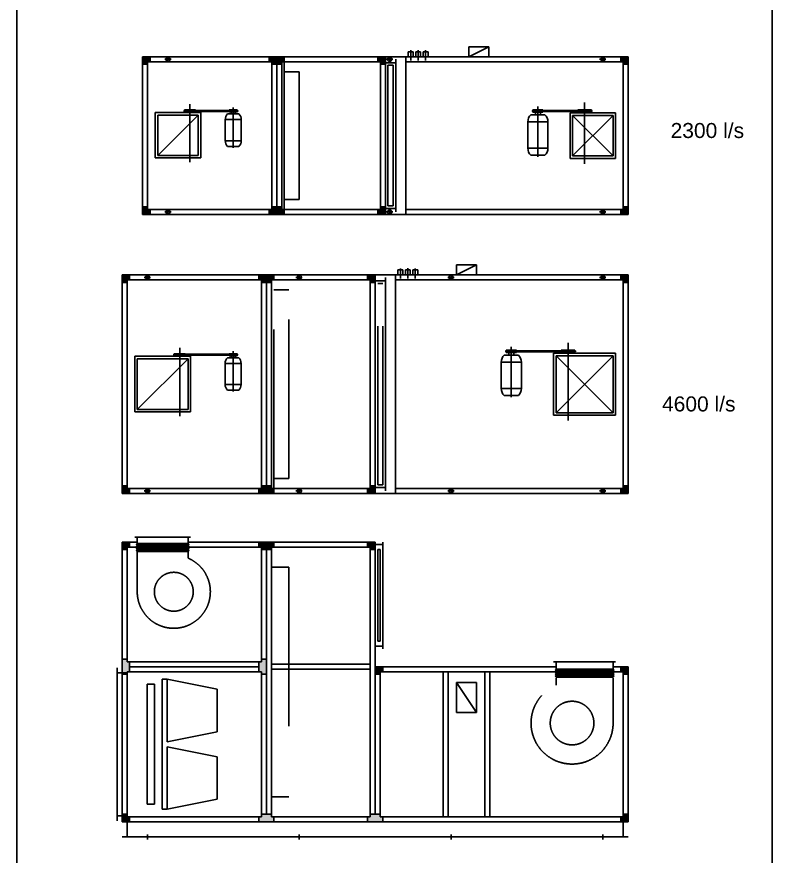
# Model space of a CAD drawing. Extents: x 462150 to 608263, y 35809 to 85242.
# Drawn here: x 524829 to 532372, y 44128 to 52514 of the extents above; entities that cross this region are included whole.
import ezdxf

# ---------------------------------------------------------------- set-up
doc = ezdxf.new("R2010")
doc.units = 0
doc.header["$LTSCALE"] = 500
doc.header["$MEASUREMENT"] = 0
for name, pattern in [('CENTER2', [1.125, 0.75, -0.125, 0.125, -0.125]), ('DASHED2', [0.375, 0.25, -0.125]), ('HIDDEN2', [4.7625, 3.175, -1.5875])]:
    doc.linetypes.add(name, pattern=pattern)
for name, color, linetype in [('AC-AHU', 3, 'Continuous'), ('AC-CENTER', 9, 'CENTER2'), ('AC-CHWR', 30, 'DASHED2'), ('AC-CHWS', 93, 'DASHED2'), ('AC-DRAIN', 185, 'Continuous'), ('AC-TEXT', 7, 'Continuous')]:
    doc.layers.add(name, color=color, linetype=linetype)
doc.styles.add('ROMAND', font='sanss___.ttf', dxfattribs={"height": 0.3})

# ---------------------------------------------------------------- blocks, each defined once
blk = doc.blocks.new('OA-G-01_AAH-100')
at = {"layer": 'AC-AHU'}
for points in [[(-5056, 0), (-5056, -75), (-5006, -75), (-5006, -50), (-4981, -50), (-4981, 0)], [(-2528, -75), (-2478, -75), (-2478, -50), (-2453, -50), (-2453, 0), (-2528, 0)], [(-1517, 0), (-1517, -50), (-1492, -50), (-1492, -75), (-1442, -75), (-1442, 0)], [(-1392, -50), (-1367, -50), (-1367, 0), (-1442, 0), (-1442, -75), (-1392, -75)], [(-50, -50), (-50, -75), (0, -75), (0, 0), (-75, 0), (-75, -50)], [(-4981, -2184), (-4981, -2134), (-5006, -2134), (-5006, -2109), (-5056, -2109), (-5056, -2184)], [(-2453, -2184), (-2453, -2134), (-2478, -2134), (-2478, -2109), (-2528, -2109), (-2528, -2184)], [(-1442, -2184), (-1442, -2109), (-1492, -2109), (-1492, -2134), (-1517, -2134), (-1517, -2184)], [(-1367, -2134), (-1392, -2134), (-1392, -2109), (-1442, -2109), (-1442, -2184), (-1367, -2184)], [(0, -2109), (-50, -2109), (-50, -2134), (-75, -2134), (-75, -2184), (0, -2184)]]:
    blk.add_hatch(color=2, dxfattribs=at).paths.add_polyline_path(points)
for p, q in [((0, 0), (-5056, 0)), ((0, 0), (0, -2184)), ((-5056, 0), (-5056, -2184)), ((0, -2184), (-5056, -2184))]:
    blk.add_line(p, q, dxfattribs=at)
at = {"layer": 'AC-AHU', "color": 2}
for p, q in [((-4802, 0), (-4802, -50)), ((-3286, 0), (-3286, -50)), ((-2730, 0), (-2730, -2184)), ((-2528, 0), (-2528, -2184)), ((-2453, 0), (-2453, -50)), ((-1770, 0), (-1770, -50)), ((-1517, 0), (-1517, -50)), ((-1367, 0), (-1367, -50)), ((-254, 0), (-254, -50)), ((-5056, -75), (-5006, -75)), ((-5006, -50), (-5006, -2134)), ((-2730, -50), (-5006, -50)), ((-4981, 0), (-4981, -50)), ((-4832.3, -25), (-4769, -25)), ((-3316.3, -25), (-3253, -25)), ((-2630, -25), (-2630, -2159)), ((-2528, -60), (-2630, -60)), ((-2478, -75), (-2528, -75)), ((-2478, -50), (-2478, -2134)), ((-1492, -50), (-2478, -50)), ((-1800.3, -25), (-1737, -25)), ((-1492, -50), (-1492, -2134)), ((-1392, -75), (-1492, -75)), ((-1392, -50), (-1392, -2134)), ((-50, -50), (-1392, -50)), ((-284.3, -25), (-221, -25)), ((-75, 0), (-75, -50)), ((-50, -50), (-50, -2134)), ((0, -75), (-50, -75)), ((-4904, -807), (-4904, -1376)), ((-4335, -807), (-4904, -807)), ((-4335, -807), (-4335, -1376)), ((-659, -839), (-659, -1346)), ((-152, -839), (-659, -839)), ((-152, -839), (-152, -1346)), ((-4335, -1376), (-4904, -1376)), ((-152, -1346), (-659, -1346)), ((-5056, -2109), (-5006, -2109)), ((-2730, -2134), (-5006, -2134)), ((-4981, -2184), (-4981, -2134)), ((-4832.3, -2159), (-4769, -2159)), ((-4802, -2184), (-4802, -2134)), ((-3316.3, -2159), (-3253, -2159)), ((-3286, -2184), (-3286, -2134)), ((-2528, -2124), (-2630, -2124)), ((-2478, -2109), (-2528, -2109)), ((-1492, -2134), (-2478, -2134)), ((-2453, -2184), (-2453, -2134)), ((-1800.3, -2159), (-1737, -2159)), ((-1770, -2184), (-1770, -2134)), ((-1517, -2184), (-1517, -2134)), ((-1392, -2109), (-1492, -2109)), ((-50, -2134), (-1392, -2134)), ((-1367, -2184), (-1367, -2134)), ((-284.3, -2159), (-221, -2159)), ((-254, -2184), (-254, -2134)), ((-75, -2184), (-75, -2134)), ((0, -2109), (-50, -2109)), ((-3540.4, -2184), (-3540.4, -2284)), ((-3340.4, -2184), (-3540.4, -2284)), ((-3340.4, -2184), (-3340.4, -2284)), ((-3340.4, -2284), (-3540.4, -2284))]:
    blk.add_line(p, q, dxfattribs=at)
at = {"layer": 'AC-AHU', "color": 9}
for p, q in [((-1442, 0), (-1442, -2184)), ((-4454.6, -729), (-4454.6, -1504.6)), ((-4929, -782), (-4929, -1401)), ((-4310, -782), (-4929, -782)), ((-4904, -807), (-4335, -1376)), ((-4335, -807), (-4904, -1376)), ((-4310, -782), (-4310, -1401)), ((-684, -814), (-684, -1371)), ((-127, -814), (-684, -814)), ((-575.9, -772.5), (-575.9, -1453.9)), ((-127, -814), (-127, -1371)), ((-152, -839), (-659, -1346)), ((-3817, -977.7), (-3958.3, -977.7)), ((-3887.7, -961.2), (-3887.7, -1464.8)), ((-3987.7, -1048.4), (-3987.7, -1312.2)), ((-3987.7, -1048.4), (-3787.7, -1048.4)), ((-3787.7, -1048.4), (-3787.7, -1312.2)), ((-1189.5, -1088.9), (-1189.5, -1300)), ((-1029.5, -1088.9), (-1189.5, -1088.9)), ((-1166, -1032.3), (-1053, -1032.3)), ((-1109.5, -1019.2), (-1109.5, -1422)), ((-1029.5, -1088.9), (-1029.5, -1300)), ((-3987.7, -1312.2), (-3787.7, -1312.2)), ((-1029.5, -1300), (-1189.5, -1300)), ((-4310, -1401), (-4929, -1401)), ((-3832.7, -1415.5), (-4527.4, -1415.5)), ((-4527.4, -1415.5), (-4527.4, -1425.5)), ((-3832.7, -1425.5), (-4527.4, -1425.5)), ((-4522.4, -1408), (-4522.4, -1415.5)), ((-4386.8, -1408), (-4522.4, -1408)), ((-4522.4, -1425.5), (-4522.4, -1433)), ((-4459.6, -1401), (-4459.6, -1406)), ((-4449.6, -1406), (-4459.6, -1406)), ((-4449.6, -1401), (-4449.6, -1406)), ((-4386.8, -1408), (-4386.8, -1415.5)), ((-4386.8, -1425.5), (-4386.8, -1433)), ((-3817, -1383), (-3958.3, -1383)), ((-3937.7, -1408), (-3937.7, -1415.5)), ((-3837.7, -1408), (-3937.7, -1408)), ((-3937.7, -1425.5), (-3937.7, -1433)), ((-3912.7, -1383), (-3912.7, -1408)), ((-3892.7, -1408), (-3892.7, -1413)), ((-3882.7, -1413), (-3892.7, -1413)), ((-3882.7, -1408), (-3882.7, -1413)), ((-3862.7, -1383), (-3862.7, -1408)), ((-3837.7, -1408), (-3837.7, -1415.5)), ((-3837.7, -1425.5), (-3837.7, -1433)), ((-3832.7, -1415.5), (-3832.7, -1425.5)), ((-1166, -1356.6), (-1053, -1356.6)), ((-1153.5, -1382.6), (-1153.5, -1390.6)), ((-1153.5, -1382.6), (-517.7, -1382.6)), ((-1153.5, -1390.6), (-517.7, -1390.6)), ((-1149.5, -1376.6), (-1149.5, -1382.6)), ((-1149.5, -1376.6), (-1069.5, -1376.6)), ((-1149.5, -1390.6), (-1149.5, -1396.6)), ((-1149.5, -1396.6), (-1069.5, -1396.6)), ((-1129.5, -1356.6), (-1129.5, -1376.6)), ((-1113.5, -1376.6), (-1113.5, -1380.6)), ((-1113.5, -1380.6), (-1105.5, -1380.6)), ((-1105.5, -1376.6), (-1105.5, -1380.6)), ((-1089.5, -1356.6), (-1089.5, -1376.6)), ((-1069.5, -1376.6), (-1069.5, -1382.6)), ((-1069.5, -1390.6), (-1069.5, -1396.6)), ((-127, -1371), (-684, -1371)), ((-630.2, -1376.6), (-630.2, -1382.6)), ((-630.2, -1376.6), (-521.7, -1376.6)), ((-630.2, -1390.6), (-630.2, -1396.6)), ((-630.2, -1396.6), (-521.7, -1396.6)), ((-579.9, -1371), (-579.9, -1375)), ((-579.9, -1375), (-571.9, -1375)), ((-571.9, -1371), (-571.9, -1375)), ((-521.7, -1376.6), (-521.7, -1382.6)), ((-521.7, -1390.6), (-521.7, -1396.6)), ((-517.7, -1382.6), (-517.7, -1390.6)), ((-4386.8, -1433), (-4522.4, -1433)), ((-3837.7, -1433), (-3937.7, -1433))]:
    blk.add_line(p, q, dxfattribs=at)
at = {"layer": 'AC-AHU', "color": 9, "linetype": 'HIDDEN2'}
for p, q in [((-1517, -50), (-1517, -2134)), ((-2605, -85), (-2605, -2099)), ((-2553, -85), (-2605, -85)), ((-2553, -85), (-2553, -2099)), ((-1517, -150), (-1667, -150)), ((-1667, -150), (-1667, -2034)), ((-1517, -2034), (-1667, -2034)), ((-2553, -2099), (-2605, -2099))]:
    blk.add_line(p, q, dxfattribs=at)
at = {"layer": 'AC-AHU', "color": 2}
for centre in [(-4802, -25), (-3286, -25), (-1770, -25), (-254, -25), (-4802, -2159), (-3286, -2159), (-1770, -2159), (-254, -2159)]:
    blk.add_circle(centre, 20, dxfattribs=at)
at = {"layer": 'AC-AHU', "color": 9}
for centre, radius, start, end in [((-3887.7, -1048.4), 100, 134.95966, 180), ((-3887.7, -1048.4), 100, 0, 45.04034), ((-1109.5, -1088.9), 80, 134.95966, 180), ((-1109.5, -1088.9), 80, 0, 45.04034), ((-3887.7, -1312.2), 100, 180, 225.04034), ((-3887.7, -1312.2), 100, 314.95966, 0), ((-1109.5, -1300), 80, 180, 225.04034), ((-1109.5, -1300), 80, 314.95966, 0)]:
    blk.add_arc(centre, radius, start, end, dxfattribs=at)
at = {"layer": 'AC-CENTER'}
for p, q in [((-2928, -2146.5), (-2928, -2248.5)), ((-2854, -2146.5), (-2854, -2249.6)), ((-2780, -2146.5), (-2780, -2248.5))]:
    blk.add_line(p, q, dxfattribs=at)
at = {"layer": 'AC-CHWR'}
for p, q in [((-2805, -2184), (-2805, -2234)), ((-2755, -2234), (-2805, -2234)), ((-2755, -2184), (-2755, -2234))]:
    blk.add_line(p, q, dxfattribs=at)
at = {"layer": 'AC-CHWS'}
for p, q in [((-2953, -2184), (-2953, -2234)), ((-2953, -2234), (-2903, -2234)), ((-2903, -2184), (-2903, -2234))]:
    blk.add_line(p, q, dxfattribs=at)
at = {"layer": 'AC-DRAIN'}
for p, q in [((-2878, -2184), (-2878, -2234)), ((-2830, -2234), (-2878, -2234)), ((-2830, -2184), (-2830, -2234))]:
    blk.add_line(p, q, dxfattribs=at)
blk = doc.blocks.new('OA-G-02_AAH-050')
at = {"layer": 'AC-AHU'}
for points in [[(-2351, 0), (-2426, 0), (-2426, -75), (-2376, -75), (-2376, -50), (-2351, -50)], [(-4851, 0), (-4851, -75), (-4801, -75), (-4801, -50), (-4776, -50), (-4776, 0)], [(-1340, 0), (-1415, 0), (-1415, -50), (-1390, -50), (-1390, -75), (-1340, -75)], [(-1265, 0), (-1340, 0), (-1340, -75), (-1290, -75), (-1290, -50), (-1265, -50)], [(0, 0), (-75, 0), (-75, -50), (-50, -50), (-50, -75), (0, -75)], [(-4851, -1500), (-4851, -1575), (-4776, -1575), (-4776, -1525), (-4801, -1525), (-4801, -1500)], [(-2426, -1575), (-2351, -1575), (-2351, -1525), (-2376, -1525), (-2376, -1500), (-2426, -1500)], [(-1415, -1575), (-1340, -1575), (-1340, -1500), (-1390, -1500), (-1390, -1525), (-1415, -1525)], [(-1340, -1575), (-1265, -1575), (-1265, -1525), (-1290, -1525), (-1290, -1500), (-1340, -1500)], [(-75, -1575), (0, -1575), (0, -1500), (-50, -1500), (-50, -1525), (-75, -1525)]]:
    blk.add_hatch(color=2, dxfattribs=at).paths.add_polyline_path(points)
for p, q in [((0, 0), (-4851, 0)), ((0, 0), (0, -1575)), ((-4851, 0), (-4851, -1575)), ((0, -1575), (-4851, -1575))]:
    blk.add_line(p, q, dxfattribs=at)
at = {"layer": 'AC-AHU', "color": 2}
for p, q in [((-4597, 0), (-4597, -50)), ((-2628, 0), (-2628, -1575)), ((-2468.2, 0), (-2468.2, -50)), ((-2426, 0), (-2426, -1575)), ((-2351, 0), (-2351, -50)), ((-1415, 0), (-1415, -50)), ((-1265, 0), (-1265, -50)), ((-254, 0), (-254, -50)), ((-4851, -75), (-4801, -75)), ((-4801, -50), (-4801, -1525)), ((-2628, -50), (-4801, -50)), ((-4776, 0), (-4776, -50)), ((-4627.3, -25), (-4564, -25)), ((-2528, -25), (-2528, -1550)), ((-2426, -60), (-2528, -60)), ((-2498.6, -25), (-2435.2, -25)), ((-2376, -75), (-2426, -75)), ((-2376, -50), (-2376, -1525)), ((-1390, -50), (-2376, -50)), ((-1390, -50), (-1390, -1525)), ((-1290, -75), (-1390, -75)), ((-1290, -50), (-1290, -1525)), ((-50, -50), (-1290, -50)), ((-284.3, -25), (-221, -25)), ((-75, 0), (-75, -50)), ((-50, -50), (-50, -1525)), ((0, -75), (-50, -75)), ((-4699, -585), (-4699, -989)), ((-4295, -585), (-4699, -585)), ((-4295, -585), (-4295, -989)), ((-556, -589), (-556, -993)), ((-152, -589), (-556, -589)), ((-152, -589), (-152, -993)), ((-4295, -989), (-4699, -989)), ((-152, -993), (-556, -993)), ((-4851, -1500), (-4801, -1500)), ((-2376, -1500), (-2426, -1500)), ((-1290, -1500), (-1390, -1500)), ((0, -1500), (-50, -1500)), ((-2628, -1525), (-4801, -1525)), ((-4776, -1575), (-4776, -1525)), ((-4627.3, -1550), (-4564, -1550)), ((-4597, -1575), (-4597, -1525)), ((-3456.9, -1575), (-3456.9, -1675)), ((-3256.9, -1575), (-3456.9, -1675)), ((-3256.9, -1575), (-3256.9, -1675)), ((-2426, -1515), (-2528, -1515)), ((-2498.6, -1550), (-2435.2, -1550)), ((-2468.2, -1575), (-2468.2, -1525)), ((-1390, -1525), (-2376, -1525)), ((-2351, -1575), (-2351, -1525)), ((-1415, -1575), (-1415, -1525)), ((-50, -1525), (-1290, -1525)), ((-1265, -1575), (-1265, -1525)), ((-284.3, -1550), (-221, -1550)), ((-254, -1575), (-254, -1525)), ((-75, -1575), (-75, -1525)), ((-3256.9, -1675), (-3456.9, -1675))]:
    blk.add_line(p, q, dxfattribs=at)
at = {"layer": 'AC-AHU', "color": 9}
for p, q in [((-1340, 0), (-1340, -1575)), ((-4724, -560), (-4724, -1014)), ((-4270, -560), (-4724, -560)), ((-4699, -585), (-4295, -989)), ((-4295, -585), (-4699, -989)), ((-4414.6, -507), (-4414.6, -1117.6)), ((-4270, -560), (-4270, -1014)), ((-3947.7, -574.2), (-3947.7, -1077.8)), ((-581, -564), (-581, -1018)), ((-127, -564), (-581, -564)), ((-472.9, -522.5), (-472.9, -1100.9)), ((-127, -564), (-127, -1018)), ((-4047.7, -661.4), (-4047.7, -925.2)), ((-4047.7, -661.4), (-3847.7, -661.4)), ((-3877, -590.7), (-4018.3, -590.7)), ((-3847.7, -661.4), (-3847.7, -925.2)), ((-906.5, -666.2), (-906.5, -1069)), ((-152, -589), (-556, -993)), ((-986.5, -735.9), (-986.5, -947)), ((-826.5, -735.9), (-986.5, -735.9)), ((-963, -679.3), (-850, -679.3)), ((-826.5, -735.9), (-826.5, -947)), ((-4047.7, -925.2), (-3847.7, -925.2)), ((-3877, -996), (-4018.3, -996)), ((-3972.7, -996), (-3972.7, -1021)), ((-3922.7, -996), (-3922.7, -1021)), ((-826.5, -947), (-986.5, -947)), ((-963, -1003.6), (-850, -1003.6)), ((-926.5, -1003.6), (-926.5, -1023.6)), ((-886.5, -1003.6), (-886.5, -1023.6)), ((-4270, -1014), (-4724, -1014)), ((-3892.7, -1028.5), (-4487.4, -1028.5)), ((-4487.4, -1028.5), (-4487.4, -1038.5)), ((-3892.7, -1038.5), (-4487.4, -1038.5)), ((-4482.4, -1021), (-4482.4, -1028.5)), ((-4346.8, -1021), (-4482.4, -1021)), ((-4482.4, -1038.5), (-4482.4, -1046)), ((-4346.8, -1046), (-4482.4, -1046)), ((-4419.6, -1014), (-4419.6, -1019)), ((-4409.6, -1019), (-4419.6, -1019)), ((-4409.6, -1014), (-4409.6, -1019)), ((-4346.8, -1021), (-4346.8, -1028.5)), ((-4346.8, -1038.5), (-4346.8, -1046)), ((-3997.7, -1021), (-3997.7, -1028.5)), ((-3897.7, -1021), (-3997.7, -1021)), ((-3997.7, -1038.5), (-3997.7, -1046)), ((-3897.7, -1046), (-3997.7, -1046)), ((-3952.7, -1021), (-3952.7, -1026)), ((-3942.7, -1026), (-3952.7, -1026)), ((-3942.7, -1021), (-3942.7, -1026)), ((-3897.7, -1021), (-3897.7, -1028.5)), ((-3897.7, -1038.5), (-3897.7, -1046)), ((-3892.7, -1028.5), (-3892.7, -1038.5)), ((-950.5, -1029.6), (-950.5, -1037.6)), ((-950.5, -1029.6), (-414.7, -1029.6)), ((-950.5, -1037.6), (-414.7, -1037.6)), ((-946.5, -1023.6), (-946.5, -1029.6)), ((-946.5, -1023.6), (-866.5, -1023.6)), ((-946.5, -1037.6), (-946.5, -1043.6)), ((-946.5, -1043.6), (-866.5, -1043.6)), ((-910.5, -1023.6), (-910.5, -1027.6)), ((-910.5, -1027.6), (-902.5, -1027.6)), ((-902.5, -1023.6), (-902.5, -1027.6)), ((-866.5, -1023.6), (-866.5, -1029.6)), ((-866.5, -1037.6), (-866.5, -1043.6)), ((-127, -1018), (-581, -1018)), ((-527.2, -1023.6), (-527.2, -1029.6)), ((-527.2, -1023.6), (-418.7, -1023.6)), ((-527.2, -1037.6), (-527.2, -1043.6)), ((-527.2, -1043.6), (-418.7, -1043.6)), ((-476.9, -1018), (-476.9, -1022)), ((-476.9, -1022), (-468.9, -1022)), ((-468.9, -1018), (-468.9, -1022)), ((-418.7, -1023.6), (-418.7, -1029.6)), ((-418.7, -1037.6), (-418.7, -1043.6)), ((-414.7, -1029.6), (-414.7, -1037.6))]:
    blk.add_line(p, q, dxfattribs=at)
at = {"layer": 'AC-AHU', "color": 9, "linetype": 'HIDDEN2'}
for p, q in [((-1415, -50), (-1415, -1525)), ((-2503, -85), (-2503, -1490)), ((-2451, -85), (-2503, -85)), ((-2451, -85), (-2451, -1490)), ((-1415, -150), (-1565, -150)), ((-1565, -150), (-1565, -1425)), ((-1415, -1425), (-1565, -1425)), ((-2451, -1490), (-2503, -1490))]:
    blk.add_line(p, q, dxfattribs=at)
at = {"layer": 'AC-AHU', "color": 2}
for centre in [(-4597, -25), (-2468.2, -25), (-254, -25), (-4597, -1550), (-2468.2, -1550), (-254, -1550)]:
    blk.add_circle(centre, 20, dxfattribs=at)
at = {"layer": 'AC-AHU', "color": 9}
for centre, radius, start, end in [((-3947.7, -661.4), 100, 134.95966, 180), ((-3947.7, -661.4), 100, 0, 45.04034), ((-906.5, -735.9), 80, 134.95966, 180), ((-906.5, -735.9), 80, 0, 45.04034), ((-3947.7, -925.2), 100, 180, 225.04034), ((-3947.7, -925.2), 100, 314.95966, 0), ((-906.5, -947), 80, 180, 225.04034), ((-906.5, -947), 80, 314.95966, 0)]:
    blk.add_arc(centre, radius, start, end, dxfattribs=at)
at = {"layer": 'AC-CENTER'}
for p, q in [((-2826, -1537.5), (-2826, -1639.5)), ((-2752, -1537.5), (-2752, -1640.6)), ((-2678, -1537.5), (-2678, -1639.5))]:
    blk.add_line(p, q, dxfattribs=at)
at = {"layer": 'AC-CHWR'}
for p, q in [((-2703, -1575), (-2703, -1625)), ((-2653, -1575), (-2653, -1625)), ((-2653, -1625), (-2703, -1625))]:
    blk.add_line(p, q, dxfattribs=at)
at = {"layer": 'AC-CHWS'}
for p, q in [((-2851, -1575), (-2851, -1625)), ((-2801, -1575), (-2801, -1625)), ((-2851, -1625), (-2801, -1625))]:
    blk.add_line(p, q, dxfattribs=at)
at = {"layer": 'AC-DRAIN'}
for p, q in [((-2776, -1575), (-2776, -1625)), ((-2728, -1575), (-2728, -1625)), ((-2728, -1625), (-2776, -1625))]:
    blk.add_line(p, q, dxfattribs=at)
blk = doc.blocks.new('OA-G-01_AAH-100_SEC')
at = {"layer": 'AC-AHU'}
for points in [[(-1517, 0), (-1517, -50), (-1492, -50), (-1492, -75), (-1442, -75), (-1442, 0)], [(-1392, -50), (-1367, -50), (-1367, 0), (-1442, 0), (-1442, -75), (-1392, -75)], [(-50, -50), (-50, -75), (0, -75), (0, 0), (-75, 0), (-75, -50)], [(-2528, -75), (-2478, -75), (-2478, -50), (-2453, -50), (-2453, 0), (-2528, 0)], [(-1367, -1195), (-1392, -1195), (-1392, -1170), (-1442, -1170), (-1442, -1320), (-1392, -1320), (-1392, -1295), (-1367, -1295)], [(0, -1170), (-50, -1170), (-50, -1195), (-75, -1195), (-75, -1295), (-50, -1295), (-50, -1320), (0, -1320)], [(-5056, -1245), (-5056, -1320), (-5006, -1320), (-5006, -1295), (-4981, -1295), (-4981, -1245)], [(-2603, -1245), (-2603, -1295), (-2578, -1295), (-2578, -1320), (-2528, -1320), (-2528, -1245)], [(-5056, -2794), (-5056, -2719), (-5006, -2719), (-5006, -2744), (-4981, -2744), (-4981, -2794)], [(-2453, -2794), (-2453, -2744), (-2478, -2744), (-2478, -2719), (-2578, -2719), (-2578, -2744), (-2603, -2744), (-2603, -2794)], [(-1367, -2794), (-1367, -2744), (-1392, -2744), (-1392, -2719), (-1492, -2719), (-1492, -2744), (-1517, -2744), (-1517, -2794)], [(0, -2719), (-50, -2719), (-50, -2744), (-75, -2744), (-75, -2794), (0, -2794)]]:
    blk.add_hatch(color=9, dxfattribs=at).paths.add_polyline_path(points)
for p, q in [((-2603, 0), (-2603, -1066)), ((-659, 0), (-2528, 0)), ((-2528, 0), (-2528, -1245)), ((-127, 50), (-684, 50)), ((-659, 50), (-659, -15)), ((-152, 50), (-152, -15)), ((0, 0), (-152, 0)), ((0, 0), (0, -2794)), ((-2528, -25), (-2603, -25)), ((-2528, -1041), (-2603, -1041)), ((-5056, -1245), (-5056, -2794)), ((-5056, -1245), (-4904, -1245)), ((-4929, -1195), (-4310, -1195)), ((-4904, -1195), (-4904, -1267.9)), ((-4335, -1195), (-4335, -1267.9)), ((-4335, -1245), (-2528, -1245)), ((50, -1254.5), (50, -2784.5)), ((-50, -1304.5), (50, -1304.5)), ((-50, -2734.5), (50, -2734.5)), ((0, -2794), (-5056, -2794))]:
    blk.add_line(p, q, dxfattribs=at)
at = {"layer": 'AC-AHU', "color": 9}
for p, q in [((-2453, 0), (-2453, -50)), ((-1517, 0), (-1517, -50)), ((-1442, 0), (-1442, -2719)), ((-1367, 0), (-1367, -50)), ((-75, 0), (-75, -50)), ((-664.3, -50), (-2528, -50)), ((-2478, -75), (-2528, -75)), ((-2478, -50), (-2478, -2744)), ((-1492, -50), (-1492, -2744)), ((-1392, -75), (-1492, -75)), ((-1392, -50), (-1392, -1195)), ((-50, -50), (-146.7, -50)), ((-50, -50), (-50, -1195)), ((0, -75), (-50, -75)), ((-1442, -1170), (-1392, -1170)), ((-50, -1170), (0, -1170)), ((-4981, -1245), (-4981, -1295)), ((-2603, -1245), (-2603, -1295)), ((-2528, -1245), (-2528, -2719)), ((-2478, -1220), (-1492, -1220)), ((-1392, -1195), (-50, -1195)), ((-1367, -1195), (-1367, -1295)), ((-1367, -1245), (-75, -1245)), ((-75, -1195), (-75, -1295)), ((-5056, -1320), (-5006, -1320)), ((-5006, -1295), (-5006, -2744)), ((-5006, -1295), (-4904, -1295)), ((-4335, -1295), (-2578, -1295)), ((-3674, -1295), (-3674, -2744)), ((-3624, -1295), (-3624, -2744)), ((-3258, -1295), (-3258, -2744)), ((-3208, -1295), (-3208, -2744)), ((-2578, -1295), (-2578, -2744)), ((-2578, -1320), (-2528, -1320)), ((-2478, -1270), (-1492, -1270)), ((-1442, -1320), (-1392, -1320)), ((-1392, -1295), (-50, -1295)), ((-1392, -1295), (-1392, -2744)), ((-50, -1295), (-50, -2744)), ((-50, -1320), (0, -1320)), ((-3540.4, -1401.3), (-3540.4, -1701.3)), ((-3340.4, -1401.3), (-3540.4, -1701.3)), ((-3340.4, -1401.3), (-3540.4, -1401.3)), ((-3340.4, -1401.3), (-3340.4, -1701.3)), ((-3340.4, -1701.3), (-3540.4, -1701.3)), ((-5056, -2719), (-5006, -2719)), ((-2578, -2744), (-5006, -2744)), ((-4981, -2794), (-4981, -2744)), ((-2603, -2744), (-2603, -2794)), ((-2478, -2719), (-2578, -2719)), ((-1492, -2744), (-2478, -2744)), ((-2453, -2744), (-2453, -2794)), ((-1517, -2744), (-1517, -2794)), ((-1392, -2719), (-1492, -2719)), ((-50, -2744), (-1392, -2744)), ((-1367, -2744), (-1367, -2794)), ((-75, -2794), (-75, -2744)), ((0, -2719), (-50, -2719))]:
    blk.add_line(p, q, dxfattribs=at)
at = {"layer": 'AC-AHU', "color": 9, "linetype": 'HIDDEN2'}
for p, q in [((-2553, -75), (-2578, -75)), ((-2578, -75), (-2578, -991)), ((-2553, -75), (-2553, -991)), ((-669.2, -25.1), (-659, -15)), ((-659, -35.2), (-669.2, -25.1)), ((-141.8, -25.1), (-669.2, -25.1)), ((-669.2, -45.2), (-659, -35.2)), ((-659, -55.2), (-669.2, -45.2)), ((-141.8, -45.2), (-669.2, -45.2)), ((-669.2, -65.2), (-659, -55.2)), ((-659, -75.3), (-669.2, -65.2)), ((-141.8, -65.2), (-669.2, -65.2)), ((-669.2, -85.4), (-659, -75.3)), ((-152, -15), (-659, -15)), ((-152, -35.2), (-659, -35.2)), ((-152, -55.2), (-659, -55.2)), ((-152, -75.3), (-659, -75.3)), ((-141.8, -25.1), (-152, -15)), ((-152, -35.2), (-141.8, -25.1)), ((-141.8, -45.2), (-152, -35.2)), ((-152, -55.2), (-141.8, -45.2)), ((-141.8, -65.2), (-152, -55.2)), ((-152, -75.3), (-141.8, -65.2)), ((-141.8, -85.4), (-152, -75.3)), ((-659, -95.3), (-669.2, -85.4)), ((-141.8, -85.4), (-669.2, -85.4)), ((-152, -95.3), (-659, -95.3)), ((-659, -159.7), (-659, -95.3)), ((-152, -95.3), (-141.8, -85.4)), ((-152, -496), (-152, -95.3)), ((-1492, -250), (-1667, -250)), ((-1667, -250), (-1667, -2544)), ((-2553, -991), (-2578, -991)), ((-4914.2, -1278), (-4904, -1267.9)), ((-4914.2, -1278), (-4324.8, -1278)), ((-4904, -1288.1), (-4914.2, -1278)), ((-4914.2, -1298.2), (-4904, -1288.1)), ((-4914.2, -1298.2), (-4324.8, -1298.2)), ((-4904, -1308.1), (-4914.2, -1298.2)), ((-4914.2, -1318.2), (-4904, -1308.1)), ((-4914.2, -1318.2), (-4324.8, -1318.2)), ((-4904, -1328.3), (-4914.2, -1318.2)), ((-4914.2, -1338.3), (-4904, -1328.3)), ((-4914.2, -1338.3), (-4324.8, -1338.3)), ((-4904, -1348.3), (-4914.2, -1338.3)), ((-4904, -1267.9), (-4335, -1267.9)), ((-4904, -1288.1), (-4335, -1288.1)), ((-4904, -1308.1), (-4335, -1308.1)), ((-4904, -1328.3), (-4335, -1328.3)), ((-4324.8, -1278), (-4335, -1267.9)), ((-4335, -1288.1), (-4324.8, -1278)), ((-4324.8, -1298.2), (-4335, -1288.1)), ((-4335, -1308.1), (-4324.8, -1298.2)), ((-4324.8, -1318.2), (-4335, -1308.1)), ((-4335, -1328.3), (-4324.8, -1318.2)), ((-4324.8, -1338.3), (-4335, -1328.3)), ((-4335, -1348.3), (-4324.8, -1338.3)), ((-4904, -1348.3), (-4335, -1348.3)), ((-4904, -1807.8), (-4904, -1358.1)), ((-4335, -1430.4), (-4335, -1358.1)), ((-450, -1370), (-950, -1470)), ((-450, -1370), (-400, -1370)), ((-450, -1370), (-450, -1994.5)), ((-400, -1370), (-400, -2669)), ((-325, -1420), (-250, -1420)), ((-325, -1420), (-325, -2619)), ((-250, -1420), (-250, -2619)), ((-950, -1470), (-950, -1894.5)), ((-450, -1994.5), (-950, -1894.5)), ((-450, -2044.5), (-950, -2144.5)), ((-450, -2044.5), (-450, -2669)), ((-950, -2144.5), (-950, -2569)), ((-1492, -2544), (-1667, -2544)), ((-450, -2669), (-950, -2569)), ((-400, -2669), (-450, -2669)), ((-250, -2619), (-325, -2619))]:
    blk.add_line(p, q, dxfattribs=at)
at = {"layer": 'AC-AHU', "color": 2}
for p, q in [((-5006, -2794), (-5006, -2946)), ((-50, -2794), (-50, -2946)), ((-4802, -2971), (-4802, -2921)), ((-3286, -2971), (-3286, -2921)), ((-1770, -2971), (-1770, -2921)), ((-254, -2971), (-254, -2921)), ((-5056, -2946), (0, -2946))]:
    blk.add_line(p, q, dxfattribs=at)
at = {"layer": 'AC-AHU', "color": 9, "linetype": 'HIDDEN2'}
for centre, radius in [((-517, -496), 194.2), ((-4494.3, -1807.8), 217.9)]:
    blk.add_circle(centre, radius, dxfattribs=at)
for centre, radius, start, end in [((-517, -496), 365, 112.88538, 0), ((-4494.3, -1807.8), 409.7, 180, 67.11462)]:
    blk.add_arc(centre, radius, start, end, dxfattribs=at)

msp = doc.modelspace()

# ---------------------------------------------------------------- linework, layer by layer
for p, q in [((524828.9, 65565.7), (524828.9, 35809.3)), ((532372.4, 65565.7), (532372.4, 36613.9))]:
    msp.add_line(p, q)

# ---------------------------------------------------------------- block references
at = {"layer": 'AC-AHU', "rotation": 180}
for name, p in [('OA-G-02_AAH-050', (526084.6, 50539.6)), ('OA-G-01_AAH-100', (525879.6, 47751.8))]:
    msp.add_blockref(name, p, dxfattribs=at)
at = {"layer": 'AC-AHU', "xscale": -1}
msp.add_blockref('OA-G-01_AAH-100_SEC', (525879.6, 47266), dxfattribs=at)

# ---------------------------------------------------------------- texts
at = {"layer": 'AC-TEXT', "style": 'ROMAND'}
for s, p in [('2300 l/s', (531357.9, 51303)), ('4600 l/s', (531272.1, 48571.4))]:
    msp.add_text(s, height=150, dxfattribs=at).set_placement(p)

doc.saveas('drawing.dxf')
